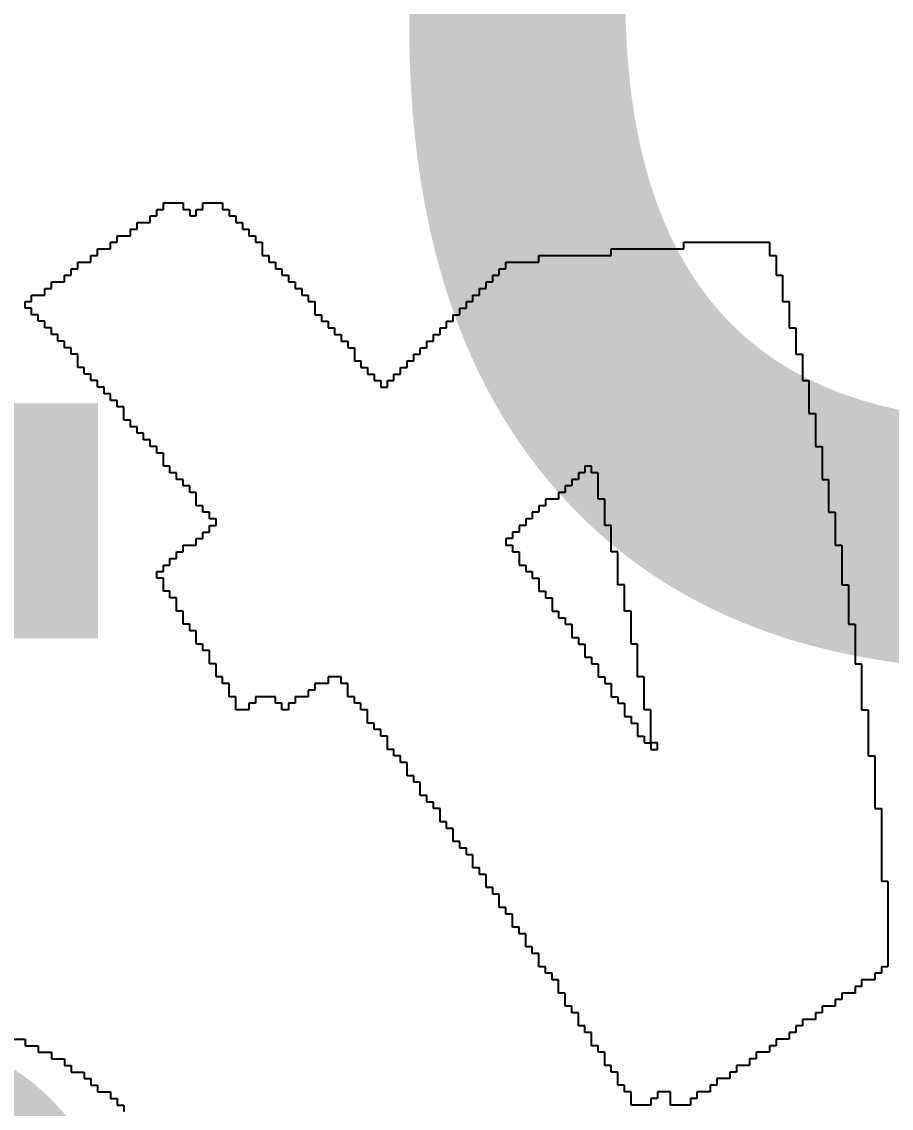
# Model space of a CAD drawing. Header units: millimetres. Extents: x 38.3 to 116.8, y 314 to 397.1.
# Drawn here: x 102.18 to 103.491, y 372.818 to 374.457 of the extents above; entities that cross this region are included whole.
import ezdxf

# ---------------------------------------------------------------- set-up
doc = ezdxf.new("R2010")
doc.units = ezdxf.units.MM
doc.layers.add('BottomOverlay', color=54, linetype='Continuous')
doc.layers.add('TopOverlay', color=2, linetype='Continuous')

# ---------------------------------------------------------------- blocks, each defined once
blk = doc.blocks.new('4S6TMP_L____85')
at = {"layer": 'TopOverlay'}
for p, q in [((3.4509, -4.5502), (3.4509, -4.5403)), ((3.4509, -4.5403), (3.4608, -4.5403)), ((3.4608, -4.5403), (3.4608, -4.5303)), ((3.4608, -4.5303), (3.4906, -4.5303)), ((3.4906, -4.5303), (3.4906, -4.5403)), ((3.4906, -4.5403), (3.5005, -4.5403)), ((3.5005, -4.5403), (3.5005, -4.5502)), ((3.5105, -4.5502), (3.5105, -4.5403)), ((3.5105, -4.5403), (3.5204, -4.5403)), ((3.5204, -4.5403), (3.5204, -4.5303)), ((3.5204, -4.5303), (3.5502, -4.5303)), ((3.5502, -4.5303), (3.5502, -4.5403)), ((3.5502, -4.5403), (3.5601, -4.5403)), ((3.5601, -4.5403), (3.5601, -4.5502)), ((3.4409, -4.5601), (3.4409, -4.5502)), ((3.4409, -4.5502), (3.4509, -4.5502)), ((3.5005, -4.5502), (3.5105, -4.5502)), ((3.5601, -4.5502), (3.5701, -4.5502)), ((3.5701, -4.5502), (3.5701, -4.5601)), ((3.4111, -4.58), (3.4111, -4.5701)), ((3.4111, -4.5701), (3.4211, -4.5701)), ((3.4211, -4.5701), (3.4211, -4.5601)), ((3.4211, -4.5601), (3.4409, -4.5601)), ((3.5701, -4.5601), (3.58, -4.5601)), ((3.58, -4.5601), (3.58, -4.5701)), ((3.58, -4.5701), (3.5899, -4.5701)), ((3.5899, -4.5701), (3.5899, -4.58)), ((3.3913, -4.5899), (3.3913, -4.58)), ((3.3913, -4.58), (3.4111, -4.58)), ((3.5899, -4.58), (3.5999, -4.58)), ((3.5999, -4.58), (3.5999, -4.5899)), ((3.3615, -4.6098), (3.3615, -4.5999)), ((3.3615, -4.5999), (3.3813, -4.5999)), ((3.3813, -4.5999), (3.3813, -4.5899)), ((3.3813, -4.5899), (3.3913, -4.5899)), ((3.5999, -4.5899), (3.6098, -4.5899)), ((3.6098, -4.5899), (3.6098, -4.5999)), ((3.6098, -4.5999), (3.6098, -4.6098)), ((4.1363, -4.6098), (4.1363, -4.5999)), ((4.1363, -4.5999), (4.2456, -4.5999)), ((4.2456, -4.5999), (4.2456, -4.5899)), ((4.2456, -4.5899), (4.3747, -4.5899)), ((4.3747, -4.5899), (4.3747, -4.5999)), ((4.3747, -4.5999), (4.3747, -4.6098)), ((3.3317, -4.6297), (3.3317, -4.6197)), ((3.3317, -4.6197), (3.3515, -4.6197)), ((3.3515, -4.6197), (3.3515, -4.6098)), ((3.3515, -4.6098), (3.3615, -4.6098)), ((3.6098, -4.6098), (3.6197, -4.6098)), ((3.6197, -4.6098), (3.6197, -4.6197)), ((3.6197, -4.6197), (3.6297, -4.6197)), ((3.6297, -4.6197), (3.6297, -4.6297)), ((3.9774, -4.6297), (3.9774, -4.6197)), ((3.9774, -4.6197), (4.027, -4.6197)), ((4.027, -4.6197), (4.027, -4.6098)), ((4.027, -4.6098), (4.1363, -4.6098)), ((4.3747, -4.6098), (4.3847, -4.6098)), ((4.3847, -4.6098), (4.3847, -4.6197)), ((4.3847, -4.6197), (4.3847, -4.6297)), ((3.3217, -4.6396), (3.3217, -4.6297)), ((3.3217, -4.6297), (3.3317, -4.6297)), ((3.6297, -4.6297), (3.6396, -4.6297)), ((3.6396, -4.6297), (3.6396, -4.6396)), ((3.9674, -4.6396), (3.9674, -4.6297)), ((3.9674, -4.6297), (3.9774, -4.6297)), ((4.3847, -4.6297), (4.3847, -4.6396)), ((3.2919, -4.6595), (3.2919, -4.6495)), ((3.2919, -4.6495), (3.3118, -4.6495)), ((3.3118, -4.6495), (3.3118, -4.6396)), ((3.3118, -4.6396), (3.3217, -4.6396)), ((3.6396, -4.6396), (3.6495, -4.6396)), ((3.6495, -4.6396), (3.6495, -4.6495)), ((3.6495, -4.6495), (3.6595, -4.6495)), ((3.6595, -4.6495), (3.6595, -4.6595)), ((3.9476, -4.6595), (3.9476, -4.6495)), ((3.9476, -4.6495), (3.9575, -4.6495)), ((3.9575, -4.6495), (3.9575, -4.6396)), ((3.9575, -4.6396), (3.9674, -4.6396)), ((4.3847, -4.6396), (4.3946, -4.6396)), ((4.3946, -4.6396), (4.3946, -4.6495)), ((4.3946, -4.6495), (4.3946, -4.6595)), ((3.2621, -4.6793), (3.2621, -4.6694)), ((3.2621, -4.6694), (3.282, -4.6694)), ((3.282, -4.6694), (3.282, -4.6595)), ((3.282, -4.6595), (3.2919, -4.6595)), ((3.6595, -4.6595), (3.6694, -4.6595)), ((3.6694, -4.6595), (3.6694, -4.6694)), ((3.6694, -4.6694), (3.6794, -4.6694)), ((3.6794, -4.6694), (3.6794, -4.6793)), ((3.9277, -4.6793), (3.9277, -4.6694)), ((3.9277, -4.6694), (3.9376, -4.6694)), ((3.9376, -4.6694), (3.9376, -4.6595)), ((3.9376, -4.6595), (3.9476, -4.6595)), ((4.3946, -4.6595), (4.3946, -4.6694)), ((4.3946, -4.6694), (4.3946, -4.6793)), ((3.2522, -4.6893), (3.2522, -4.6793)), ((3.2522, -4.6793), (3.2621, -4.6793)), ((3.6794, -4.6793), (3.6893, -4.6793)), ((3.6893, -4.6793), (3.6893, -4.6893)), ((3.9178, -4.6893), (3.9178, -4.6793)), ((3.9178, -4.6793), (3.9277, -4.6793)), ((4.3946, -4.6793), (4.4045, -4.6793)), ((4.4045, -4.6793), (4.4045, -4.6893)), ((3.2621, -4.6893), (3.2522, -4.6893)), ((3.2621, -4.6992), (3.2621, -4.6893)), ((3.2721, -4.6992), (3.2621, -4.6992)), ((3.2721, -4.7091), (3.2721, -4.6992)), ((3.6893, -4.6893), (3.6893, -4.6992)), ((3.6893, -4.6992), (3.6992, -4.6992)), ((3.6992, -4.6992), (3.6992, -4.7091)), ((3.8979, -4.7091), (3.8979, -4.6992)), ((3.8979, -4.6992), (3.9078, -4.6992)), ((3.9078, -4.6992), (3.9078, -4.6893)), ((3.9078, -4.6893), (3.9178, -4.6893)), ((4.4045, -4.6893), (4.4045, -4.6992)), ((4.4045, -4.6992), (4.4045, -4.7091)), ((3.282, -4.7091), (3.2721, -4.7091)), ((3.282, -4.7191), (3.282, -4.7091)), ((3.2919, -4.7191), (3.282, -4.7191)), ((3.2919, -4.729), (3.2919, -4.7191)), ((3.6992, -4.7091), (3.7092, -4.7091)), ((3.7092, -4.7091), (3.7092, -4.7191)), ((3.7092, -4.7191), (3.7191, -4.7191)), ((3.7191, -4.7191), (3.7191, -4.729)), ((3.878, -4.729), (3.878, -4.7191)), ((3.878, -4.7191), (3.888, -4.7191)), ((3.888, -4.7191), (3.888, -4.7091)), ((3.888, -4.7091), (3.8979, -4.7091)), ((4.4045, -4.7091), (4.4045, -4.7191)), ((4.4045, -4.7191), (4.4145, -4.7191)), ((4.4145, -4.7191), (4.4145, -4.729)), ((3.3019, -4.729), (3.2919, -4.729)), ((3.3019, -4.7389), (3.3019, -4.729)), ((3.7191, -4.729), (3.729, -4.729)), ((3.729, -4.729), (3.729, -4.7389)), ((3.8681, -4.7389), (3.8681, -4.729)), ((3.8681, -4.729), (3.878, -4.729)), ((4.4145, -4.729), (4.4145, -4.7389)), ((3.3118, -4.7389), (3.3019, -4.7389)), ((3.3118, -4.7489), (3.3118, -4.7389)), ((3.3217, -4.7489), (3.3118, -4.7489)), ((3.3217, -4.7588), (3.3217, -4.7489)), ((3.729, -4.7389), (3.739, -4.7389)), ((3.739, -4.7389), (3.739, -4.7489)), ((3.739, -4.7489), (3.7489, -4.7489)), ((3.7489, -4.7489), (3.7489, -4.7588)), ((3.8482, -4.7588), (3.8482, -4.7489)), ((3.8482, -4.7489), (3.8582, -4.7489)), ((3.8582, -4.7489), (3.8582, -4.7389)), ((3.8582, -4.7389), (3.8681, -4.7389)), ((4.4145, -4.7389), (4.4145, -4.7489)), ((4.4145, -4.7489), (4.4145, -4.7588)), ((3.3317, -4.7588), (3.3217, -4.7588)), ((3.3317, -4.7687), (3.3317, -4.7588)), ((3.3317, -4.7787), (3.3317, -4.7687)), ((3.7489, -4.7588), (3.7489, -4.7687)), ((3.7489, -4.7687), (3.7588, -4.7687)), ((3.7588, -4.7687), (3.7588, -4.7787)), ((3.8284, -4.7787), (3.8284, -4.7687)), ((3.8284, -4.7687), (3.8383, -4.7687)), ((3.8383, -4.7687), (3.8383, -4.7588)), ((3.8383, -4.7588), (3.8482, -4.7588)), ((4.4145, -4.7588), (4.4244, -4.7588)), ((4.4244, -4.7588), (4.4244, -4.7687)), ((4.4244, -4.7687), (4.4244, -4.7787)), ((3.3416, -4.7787), (3.3317, -4.7787)), ((3.3416, -4.7886), (3.3416, -4.7787)), ((3.7588, -4.7787), (3.7688, -4.7787)), ((3.7688, -4.7787), (3.7688, -4.7886)), ((3.8184, -4.7886), (3.8184, -4.7787)), ((3.8184, -4.7787), (3.8284, -4.7787)), ((4.4244, -4.7787), (4.4244, -4.7886)), ((3.3515, -4.7886), (3.3416, -4.7886)), ((3.3515, -4.7985), (3.3515, -4.7886)), ((3.3615, -4.7985), (3.3515, -4.7985)), ((3.3615, -4.8085), (3.3615, -4.7985)), ((3.7688, -4.7886), (3.7787, -4.7886)), ((3.7787, -4.7886), (3.7787, -4.7985)), ((3.7787, -4.7985), (3.7886, -4.7985)), ((3.7886, -4.7985), (3.7886, -4.8085)), ((3.7986, -4.8085), (3.7986, -4.7985)), ((3.7986, -4.7985), (3.8085, -4.7985)), ((3.8085, -4.7985), (3.8085, -4.7886)), ((3.8085, -4.7886), (3.8184, -4.7886)), ((4.4244, -4.7886), (4.4244, -4.7985)), ((4.4244, -4.7985), (4.4343, -4.7985)), ((4.4343, -4.7985), (4.4343, -4.8085)), ((3.3714, -4.8085), (3.3615, -4.8085)), ((3.3714, -4.8184), (3.3714, -4.8085)), ((3.3813, -4.8184), (3.3714, -4.8184)), ((3.3813, -4.8283), (3.3813, -4.8184)), ((3.7886, -4.8085), (3.7986, -4.8085)), ((4.4343, -4.8085), (4.4343, -4.8184)), ((4.4343, -4.8184), (4.4343, -4.8283)), ((3.3913, -4.8283), (3.3813, -4.8283)), ((3.3913, -4.8383), (3.3913, -4.8283)), ((4.4343, -4.8283), (4.4343, -4.8383)), ((3.4012, -4.8383), (3.3913, -4.8383)), ((3.4012, -4.8482), (3.4012, -4.8383)), ((3.4012, -4.8581), (3.4012, -4.8482)), ((4.4343, -4.8383), (4.4343, -4.8482)), ((4.4343, -4.8482), (4.4443, -4.8482)), ((4.4443, -4.8482), (4.4443, -4.8581)), ((3.4111, -4.8581), (3.4012, -4.8581)), ((3.4111, -4.8681), (3.4111, -4.8581)), ((3.4211, -4.8681), (3.4111, -4.8681)), ((3.4211, -4.878), (3.4211, -4.8681)), ((4.4443, -4.8581), (4.4443, -4.8681)), ((4.4443, -4.8681), (4.4443, -4.878)), ((3.431, -4.878), (3.4211, -4.878)), ((3.431, -4.8879), (3.431, -4.878)), ((4.4443, -4.878), (4.4443, -4.8879)), ((3.4409, -4.8879), (3.431, -4.8879)), ((3.4409, -4.8979), (3.4409, -4.8879)), ((3.4509, -4.8979), (3.4409, -4.8979)), ((3.4509, -4.9078), (3.4509, -4.8979)), ((4.4443, -4.8879), (4.4443, -4.8979)), ((4.4443, -4.8979), (4.4542, -4.8979)), ((4.4542, -4.8979), (4.4542, -4.9078)), ((3.4608, -4.9078), (3.4509, -4.9078)), ((3.4608, -4.9177), (3.4608, -4.9078)), ((4.4542, -4.9078), (4.4542, -4.9177)), ((3.4608, -4.9277), (3.4608, -4.9177)), ((3.4707, -4.9277), (3.4608, -4.9277)), ((3.4707, -4.9376), (3.4707, -4.9277)), ((4.1065, -4.9277), (4.0966, -4.9277)), ((4.0966, -4.9277), (4.0966, -4.9376)), ((4.1065, -4.9376), (4.1065, -4.9277)), ((4.4542, -4.9177), (4.4542, -4.9277)), ((4.4542, -4.9277), (4.4542, -4.9376)), ((3.4807, -4.9376), (3.4707, -4.9376)), ((3.4807, -4.9475), (3.4807, -4.9376)), ((3.4906, -4.9475), (3.4807, -4.9475)), ((3.4906, -4.9575), (3.4906, -4.9475)), ((4.0866, -4.9475), (4.0767, -4.9475)), ((4.0767, -4.9475), (4.0767, -4.9575)), ((4.0966, -4.9376), (4.0866, -4.9376)), ((4.0866, -4.9376), (4.0866, -4.9475)), ((4.1164, -4.9376), (4.1065, -4.9376)), ((4.1164, -4.9475), (4.1164, -4.9376)), ((4.1164, -4.9575), (4.1164, -4.9475)), ((4.4542, -4.9376), (4.4542, -4.9475)), ((4.4542, -4.9475), (4.4641, -4.9475)), ((4.4641, -4.9475), (4.4641, -4.9575)), ((3.5005, -4.9575), (3.4906, -4.9575)), ((3.5005, -4.9674), (3.5005, -4.9575)), ((4.0767, -4.9575), (4.0668, -4.9575)), ((4.0668, -4.9575), (4.0668, -4.9674)), ((4.1164, -4.9674), (4.1164, -4.9575)), ((4.4641, -4.9575), (4.4641, -4.9674)), ((3.5105, -4.9674), (3.5005, -4.9674)), ((3.5105, -4.9773), (3.5105, -4.9674)), ((3.5105, -4.9873), (3.5105, -4.9773)), ((4.0568, -4.9773), (4.037, -4.9773)), ((4.037, -4.9773), (4.037, -4.9873)), ((4.0668, -4.9674), (4.0568, -4.9674)), ((4.0568, -4.9674), (4.0568, -4.9773)), ((4.1164, -4.9773), (4.1164, -4.9674)), ((4.1264, -4.9773), (4.1164, -4.9773)), ((4.1264, -4.9873), (4.1264, -4.9773)), ((4.4641, -4.9674), (4.4641, -4.9773)), ((4.4641, -4.9773), (4.4641, -4.9873)), ((3.5204, -4.9873), (3.5105, -4.9873)), ((3.5204, -4.9972), (3.5204, -4.9873)), ((3.5303, -4.9972), (3.5204, -4.9972)), ((3.5303, -5.0071), (3.5303, -4.9972)), ((4.027, -4.9972), (4.0171, -4.9972)), ((4.0171, -4.9972), (4.0171, -5.0071)), ((4.037, -4.9873), (4.027, -4.9873)), ((4.027, -4.9873), (4.027, -4.9972)), ((4.1264, -4.9972), (4.1264, -4.9873)), ((4.1264, -5.0071), (4.1264, -4.9972)), ((4.4641, -4.9873), (4.4641, -4.9972)), ((4.4641, -4.9972), (4.4741, -4.9972)), ((4.4741, -4.9972), (4.4741, -5.0071)), ((3.5403, -5.0071), (3.5303, -5.0071)), ((3.5403, -5.0171), (3.5403, -5.0071)), ((4.0171, -5.0071), (4.0072, -5.0071)), ((4.0072, -5.0071), (4.0072, -5.0171)), ((4.1264, -5.0171), (4.1264, -5.0071)), ((4.4741, -5.0071), (4.4741, -5.0171)), ((3.5204, -5.0369), (3.5204, -5.027)), ((3.5204, -5.027), (3.5303, -5.027)), ((3.5303, -5.027), (3.5303, -5.0171)), ((3.5303, -5.0171), (3.5403, -5.0171)), ((3.9972, -5.027), (3.9873, -5.027)), ((3.9873, -5.027), (3.9873, -5.0369)), ((4.0072, -5.0171), (3.9972, -5.0171)), ((3.9972, -5.0171), (3.9972, -5.027)), ((4.1363, -5.0171), (4.1264, -5.0171)), ((4.1363, -5.027), (4.1363, -5.0171)), ((4.1363, -5.0369), (4.1363, -5.027)), ((4.4741, -5.0171), (4.4741, -5.027)), ((4.4741, -5.027), (4.4741, -5.0369)), ((3.4906, -5.0568), (3.4906, -5.0469)), ((3.4906, -5.0469), (3.5105, -5.0469)), ((3.5105, -5.0469), (3.5105, -5.0369)), ((3.5105, -5.0369), (3.5204, -5.0369)), ((3.9873, -5.0369), (3.9774, -5.0369)), ((3.9774, -5.0369), (3.9774, -5.0469)), ((3.9774, -5.0469), (3.9873, -5.0469)), ((3.9873, -5.0469), (3.9873, -5.0568)), ((4.1363, -5.0469), (4.1363, -5.0369)), ((4.1363, -5.0568), (4.1363, -5.0469)), ((4.4741, -5.0369), (4.4741, -5.0469)), ((4.4741, -5.0469), (4.484, -5.0469)), ((4.484, -5.0469), (4.484, -5.0568)), ((3.4807, -5.0668), (3.4807, -5.0568)), ((3.4807, -5.0568), (3.4906, -5.0568)), ((3.9873, -5.0568), (3.9972, -5.0568)), ((3.9972, -5.0568), (3.9972, -5.0668)), ((4.1462, -5.0568), (4.1363, -5.0568)), ((4.1462, -5.0668), (4.1462, -5.0568)), ((4.484, -5.0568), (4.484, -5.0668)), ((3.4608, -5.0866), (3.4608, -5.0767)), ((3.4608, -5.0767), (3.4707, -5.0767)), ((3.4707, -5.0767), (3.4707, -5.0668)), ((3.4707, -5.0668), (3.4807, -5.0668)), ((3.9972, -5.0668), (3.9972, -5.0767)), ((3.9972, -5.0767), (4.0072, -5.0767)), ((4.0072, -5.0767), (4.0072, -5.0866)), ((4.1462, -5.0767), (4.1462, -5.0668)), ((4.1462, -5.0866), (4.1462, -5.0767)), ((4.484, -5.0668), (4.484, -5.0767)), ((4.484, -5.0767), (4.484, -5.0866)), ((3.4509, -5.0966), (3.4509, -5.0866)), ((3.4509, -5.0866), (3.4608, -5.0866)), ((3.4608, -5.0966), (3.4509, -5.0966)), ((3.4608, -5.1065), (3.4608, -5.0966)), ((4.0072, -5.0866), (4.0171, -5.0866)), ((4.0171, -5.0866), (4.0171, -5.0966)), ((4.0171, -5.0966), (4.027, -5.0966)), ((4.027, -5.0966), (4.027, -5.1065)), ((4.1462, -5.0966), (4.1462, -5.0866)), ((4.1462, -5.1065), (4.1462, -5.0966)), ((4.484, -5.0866), (4.484, -5.0966)), ((4.484, -5.0966), (4.484, -5.1065)), ((3.4608, -5.1164), (3.4608, -5.1065)), ((4.027, -5.1065), (4.027, -5.1164)), ((4.1562, -5.1065), (4.1462, -5.1065)), ((4.1562, -5.1164), (4.1562, -5.1065)), ((4.484, -5.1065), (4.4939, -5.1065)), ((4.4939, -5.1065), (4.4939, -5.1164)), ((3.4707, -5.1164), (3.4608, -5.1164)), ((3.4707, -5.1264), (3.4707, -5.1164)), ((3.4807, -5.1264), (3.4707, -5.1264)), ((3.4807, -5.1363), (3.4807, -5.1264)), ((4.027, -5.1164), (4.037, -5.1164)), ((4.037, -5.1164), (4.037, -5.1264)), ((4.037, -5.1264), (4.0469, -5.1264)), ((4.0469, -5.1264), (4.0469, -5.1363)), ((4.1562, -5.1264), (4.1562, -5.1164)), ((4.1562, -5.1363), (4.1562, -5.1264)), ((4.4939, -5.1164), (4.4939, -5.1264)), ((4.4939, -5.1264), (4.4939, -5.1363)), ((3.4807, -5.1462), (3.4807, -5.1363)), ((3.4906, -5.1462), (3.4807, -5.1462)), ((3.4906, -5.1562), (3.4906, -5.1462)), ((4.0469, -5.1363), (4.0469, -5.1462)), ((4.0469, -5.1462), (4.0568, -5.1462)), ((4.0568, -5.1462), (4.0568, -5.1562)), ((4.1562, -5.1462), (4.1562, -5.1363)), ((4.1661, -5.1462), (4.1562, -5.1462)), ((4.1661, -5.1562), (4.1661, -5.1462)), ((4.4939, -5.1363), (4.4939, -5.1462)), ((4.4939, -5.1462), (4.4939, -5.1562)), ((3.4906, -5.1661), (3.4906, -5.1562)), ((4.0568, -5.1562), (4.0668, -5.1562)), ((4.0668, -5.1562), (4.0668, -5.1661)), ((4.1661, -5.1661), (4.1661, -5.1562)), ((4.4939, -5.1562), (4.4939, -5.1661)), ((3.5005, -5.1661), (3.4906, -5.1661)), ((3.5005, -5.176), (3.5005, -5.1661)), ((3.5105, -5.176), (3.5005, -5.176)), ((3.5105, -5.186), (3.5105, -5.176)), ((4.0668, -5.1661), (4.0767, -5.1661)), ((4.0767, -5.1661), (4.0767, -5.176)), ((4.0767, -5.176), (4.0767, -5.186)), ((4.1661, -5.176), (4.1661, -5.1661)), ((4.1661, -5.186), (4.1661, -5.176)), ((4.4939, -5.1661), (4.5039, -5.1661)), ((4.5039, -5.1661), (4.5039, -5.176)), ((4.5039, -5.176), (4.5039, -5.186)), ((3.5105, -5.1959), (3.5105, -5.186)), ((3.5204, -5.1959), (3.5105, -5.1959)), ((3.5204, -5.2058), (3.5204, -5.1959)), ((4.0767, -5.186), (4.0866, -5.186)), ((4.0866, -5.186), (4.0866, -5.1959)), ((4.0866, -5.1959), (4.0966, -5.1959)), ((4.0966, -5.1959), (4.0966, -5.2058)), ((4.1661, -5.1959), (4.1661, -5.186)), ((4.176, -5.1959), (4.1661, -5.1959)), ((4.176, -5.2058), (4.176, -5.1959)), ((4.5039, -5.186), (4.5039, -5.1959)), ((4.5039, -5.1959), (4.5039, -5.2058)), ((3.5303, -5.2058), (3.5204, -5.2058)), ((3.5303, -5.2158), (3.5303, -5.2058)), ((4.0966, -5.2058), (4.0966, -5.2158)), ((4.176, -5.2158), (4.176, -5.2058)), ((4.5039, -5.2058), (4.5039, -5.2158)), ((3.5303, -5.2257), (3.5303, -5.2158)), ((3.5403, -5.2257), (3.5303, -5.2257)), ((3.5403, -5.2356), (3.5403, -5.2257)), ((4.0966, -5.2158), (4.1065, -5.2158)), ((4.1065, -5.2158), (4.1065, -5.2257)), ((4.1065, -5.2257), (4.1164, -5.2257)), ((4.1164, -5.2257), (4.1164, -5.2356)), ((4.176, -5.2257), (4.176, -5.2158)), ((4.176, -5.2356), (4.176, -5.2257)), ((4.5039, -5.2158), (4.5039, -5.2257)), ((4.5039, -5.2257), (4.5138, -5.2257)), ((4.5138, -5.2257), (4.5138, -5.2356)), ((3.5403, -5.2456), (3.5403, -5.2356)), ((4.1164, -5.2356), (4.1164, -5.2456)), ((4.176, -5.2456), (4.176, -5.2356)), ((4.5138, -5.2356), (4.5138, -5.2456)), ((3.5502, -5.2456), (3.5403, -5.2456)), ((3.5502, -5.2555), (3.5502, -5.2456)), ((3.5601, -5.2555), (3.5502, -5.2555)), ((3.5601, -5.2654), (3.5601, -5.2555)), ((3.7092, -5.2555), (3.6893, -5.2555)), ((3.6893, -5.2555), (3.6893, -5.2654)), ((3.729, -5.2456), (3.7092, -5.2456)), ((3.7092, -5.2456), (3.7092, -5.2555)), ((3.729, -5.2555), (3.729, -5.2456)), ((3.739, -5.2555), (3.729, -5.2555)), ((3.739, -5.2654), (3.739, -5.2555)), ((4.1164, -5.2456), (4.1264, -5.2456)), ((4.1264, -5.2456), (4.1264, -5.2555)), ((4.1264, -5.2555), (4.1363, -5.2555)), ((4.1363, -5.2555), (4.1363, -5.2654)), ((4.186, -5.2456), (4.176, -5.2456)), ((4.186, -5.2555), (4.186, -5.2456)), ((4.186, -5.2654), (4.186, -5.2555)), ((4.5138, -5.2456), (4.5138, -5.2555)), ((4.5138, -5.2555), (4.5138, -5.2654)), ((3.5601, -5.2754), (3.5601, -5.2654)), ((3.5701, -5.2754), (3.5601, -5.2754)), ((3.5701, -5.2853), (3.5701, -5.2754)), ((3.6297, -5.2754), (3.5999, -5.2754)), ((3.5999, -5.2754), (3.5999, -5.2853)), ((3.6297, -5.2853), (3.6297, -5.2754)), ((3.6794, -5.2754), (3.6595, -5.2754)), ((3.6595, -5.2754), (3.6595, -5.2853)), ((3.6893, -5.2654), (3.6794, -5.2654)), ((3.6794, -5.2654), (3.6794, -5.2754)), ((3.739, -5.2754), (3.739, -5.2654)), ((3.7489, -5.2754), (3.739, -5.2754)), ((3.7489, -5.2853), (3.7489, -5.2754)), ((4.1363, -5.2654), (4.1363, -5.2754)), ((4.1363, -5.2754), (4.1462, -5.2754)), ((4.1462, -5.2754), (4.1462, -5.2853)), ((4.186, -5.2754), (4.186, -5.2654)), ((4.186, -5.2853), (4.186, -5.2754)), ((4.5138, -5.2654), (4.5138, -5.2754)), ((4.5138, -5.2754), (4.5138, -5.2853)), ((3.5701, -5.2952), (3.5701, -5.2853)), ((3.5999, -5.2853), (3.5899, -5.2853)), ((3.5899, -5.2853), (3.5899, -5.2952)), ((3.6396, -5.2853), (3.6297, -5.2853)), ((3.6396, -5.2952), (3.6396, -5.2853)), ((3.6595, -5.2853), (3.6495, -5.2853)), ((3.6495, -5.2853), (3.6495, -5.2952)), ((3.7588, -5.2853), (3.7489, -5.2853)), ((3.7588, -5.2952), (3.7588, -5.2853)), ((4.1462, -5.2853), (4.1562, -5.2853)), ((4.1562, -5.2853), (4.1562, -5.2952)), ((4.186, -5.2952), (4.186, -5.2853)), ((4.5138, -5.2853), (4.5138, -5.2952)), ((3.5899, -5.2952), (3.5701, -5.2952)), ((3.6495, -5.2952), (3.6396, -5.2952)), ((3.7688, -5.2952), (3.7588, -5.2952)), ((3.7688, -5.3052), (3.7688, -5.2952)), ((3.7688, -5.3151), (3.7688, -5.3052)), ((4.1562, -5.2952), (4.1562, -5.3052)), ((4.1562, -5.3052), (4.1661, -5.3052)), ((4.1661, -5.3052), (4.1661, -5.3151)), ((4.1959, -5.2952), (4.186, -5.2952)), ((4.1959, -5.3052), (4.1959, -5.2952)), ((4.1959, -5.3151), (4.1959, -5.3052)), ((4.5138, -5.2952), (4.5237, -5.2952)), ((4.5237, -5.2952), (4.5237, -5.3052)), ((4.5237, -5.3052), (4.5237, -5.3151)), ((3.7787, -5.3151), (3.7688, -5.3151)), ((3.7787, -5.325), (3.7787, -5.3151)), ((3.7886, -5.325), (3.7787, -5.325)), ((3.7886, -5.335), (3.7886, -5.325)), ((4.1661, -5.3151), (4.176, -5.3151)), ((4.176, -5.3151), (4.176, -5.325)), ((4.176, -5.325), (4.176, -5.335)), ((4.1959, -5.325), (4.1959, -5.3151)), ((4.1959, -5.335), (4.1959, -5.325)), ((4.5237, -5.3151), (4.5237, -5.325)), ((4.5237, -5.325), (4.5237, -5.335)), ((3.7986, -5.335), (3.7886, -5.335)), ((3.7986, -5.3449), (3.7986, -5.335)), ((4.176, -5.335), (4.186, -5.335)), ((4.186, -5.335), (4.186, -5.3449)), ((4.1959, -5.3449), (4.1959, -5.335)), ((4.5237, -5.335), (4.5237, -5.3449)), ((3.7986, -5.3548), (3.7986, -5.3449)), ((3.8085, -5.3548), (3.7986, -5.3548)), ((3.8085, -5.3648), (3.8085, -5.3548)), ((4.186, -5.3449), (4.1959, -5.3449)), ((4.1959, -5.3449), (4.1959, -5.3548)), ((4.2058, -5.3449), (4.1959, -5.3449)), ((4.1959, -5.3548), (4.2058, -5.3548)), ((4.2058, -5.3548), (4.2058, -5.3449)), ((4.5237, -5.3449), (4.5237, -5.3548)), ((4.5237, -5.3548), (4.5237, -5.3648)), ((3.8184, -5.3648), (3.8085, -5.3648)), ((3.8184, -5.3747), (3.8184, -5.3648)), ((3.8284, -5.3747), (3.8184, -5.3747)), ((3.8284, -5.3846), (3.8284, -5.3747)), ((4.5237, -5.3648), (4.5337, -5.3648)), ((4.5337, -5.3648), (4.5337, -5.3747)), ((4.5337, -5.3747), (4.5337, -5.3846)), ((3.8284, -5.3946), (3.8284, -5.3846)), ((4.5337, -5.3846), (4.5337, -5.3946)), ((3.8383, -5.3946), (3.8284, -5.3946)), ((3.8383, -5.4045), (3.8383, -5.3946)), ((3.8482, -5.4045), (3.8383, -5.4045)), ((3.8482, -5.4144), (3.8482, -5.4045)), ((4.5337, -5.3946), (4.5337, -5.4045)), ((4.5337, -5.4045), (4.5337, -5.4144)), ((3.8482, -5.4244), (3.8482, -5.4144)), ((3.8582, -5.4244), (3.8482, -5.4244)), ((3.8582, -5.4343), (3.8582, -5.4244)), ((4.5337, -5.4144), (4.5337, -5.4244)), ((4.5337, -5.4244), (4.5337, -5.4343)), ((3.8681, -5.4343), (3.8582, -5.4343)), ((3.8681, -5.4442), (3.8681, -5.4343)), ((4.5337, -5.4343), (4.5337, -5.4442)), ((3.878, -5.4442), (3.8681, -5.4442)), ((3.878, -5.4542), (3.878, -5.4442)), ((3.878, -5.4641), (3.878, -5.4542)), ((4.5337, -5.4442), (4.5436, -5.4442)), ((4.5436, -5.4442), (4.5436, -5.4542)), ((4.5436, -5.4542), (4.5436, -5.4641)), ((3.888, -5.4641), (3.878, -5.4641)), ((3.888, -5.474), (3.888, -5.4641)), ((3.8979, -5.474), (3.888, -5.474)), ((3.8979, -5.484), (3.8979, -5.474)), ((4.5436, -5.4641), (4.5436, -5.474)), ((4.5436, -5.474), (4.5436, -5.484)), ((3.8979, -5.4939), (3.8979, -5.484)), ((4.5436, -5.484), (4.5436, -5.4939)), ((3.9078, -5.4939), (3.8979, -5.4939)), ((3.9078, -5.5038), (3.9078, -5.4939)), ((3.9178, -5.5038), (3.9078, -5.5038)), ((3.9178, -5.5138), (3.9178, -5.5038)), ((4.5436, -5.4939), (4.5436, -5.5038)), ((4.5436, -5.5038), (4.5436, -5.5138)), ((3.9277, -5.5138), (3.9178, -5.5138)), ((3.9277, -5.5237), (3.9277, -5.5138)), ((3.9277, -5.5336), (3.9277, -5.5237)), ((4.5436, -5.5138), (4.5436, -5.5237)), ((4.5436, -5.5237), (4.5436, -5.5336)), ((3.9376, -5.5336), (3.9277, -5.5336)), ((3.9376, -5.5436), (3.9376, -5.5336)), ((4.5436, -5.5336), (4.5436, -5.5436)), ((3.9476, -5.5436), (3.9376, -5.5436)), ((3.9476, -5.5535), (3.9476, -5.5436)), ((3.9476, -5.5634), (3.9476, -5.5535)), ((4.5436, -5.5436), (4.5436, -5.5535)), ((4.5436, -5.5535), (4.5535, -5.5535)), ((4.5535, -5.5535), (4.5535, -5.5634)), ((3.9575, -5.5634), (3.9476, -5.5634)), ((3.9575, -5.5734), (3.9575, -5.5634)), ((4.5535, -5.5634), (4.5535, -5.5734)), ((3.9674, -5.5734), (3.9575, -5.5734)), ((3.9674, -5.5833), (3.9674, -5.5734)), ((3.9674, -5.5932), (3.9674, -5.5833)), ((4.5535, -5.5734), (4.5535, -5.5833)), ((4.5535, -5.5833), (4.5535, -5.5932)), ((3.9774, -5.5932), (3.9674, -5.5932)), ((3.9774, -5.6032), (3.9774, -5.5932)), ((3.9873, -5.6032), (3.9774, -5.6032)), ((3.9873, -5.6131), (3.9873, -5.6032)), ((4.5535, -5.5932), (4.5535, -5.6032)), ((4.5535, -5.6032), (4.5535, -5.6131)), ((3.9873, -5.623), (3.9873, -5.6131)), ((4.5535, -5.6131), (4.5535, -5.623)), ((3.9972, -5.623), (3.9873, -5.623)), ((3.9972, -5.633), (3.9972, -5.623)), ((4.0072, -5.633), (3.9972, -5.633)), ((4.0072, -5.6429), (4.0072, -5.633)), ((4.5535, -5.623), (4.5535, -5.633)), ((4.5535, -5.633), (4.5535, -5.6429)), ((4.0072, -5.6529), (4.0072, -5.6429)), ((4.0171, -5.6529), (4.0072, -5.6529)), ((4.0171, -5.6628), (4.0171, -5.6529)), ((4.5535, -5.6429), (4.5535, -5.6529)), ((4.5535, -5.6529), (4.5535, -5.6628)), ((4.027, -5.6628), (4.0171, -5.6628)), ((4.027, -5.6727), (4.027, -5.6628)), ((4.5535, -5.6628), (4.5535, -5.6727)), ((4.027, -5.6827), (4.027, -5.6727)), ((4.037, -5.6827), (4.027, -5.6827)), ((4.037, -5.6926), (4.037, -5.6827)), ((4.5535, -5.6827), (4.5436, -5.6827)), ((4.5436, -5.6827), (4.5436, -5.6926)), ((4.5535, -5.6727), (4.5535, -5.6827)), ((4.0469, -5.6926), (4.037, -5.6926)), ((4.0469, -5.7025), (4.0469, -5.6926)), ((4.0568, -5.7025), (4.0469, -5.7025)), ((4.0568, -5.7125), (4.0568, -5.7025)), ((4.5337, -5.7025), (4.5138, -5.7025)), ((4.5138, -5.7025), (4.5138, -5.7125)), ((4.5436, -5.6926), (4.5337, -5.6926)), ((4.5337, -5.6926), (4.5337, -5.7025)), ((4.0568, -5.7224), (4.0568, -5.7125)), ((4.5138, -5.7125), (4.5039, -5.7125)), ((4.5039, -5.7125), (4.5039, -5.7224)), ((4.0668, -5.7224), (4.0568, -5.7224)), ((4.0668, -5.7323), (4.0668, -5.7224)), ((4.0668, -5.7423), (4.0668, -5.7323)), ((4.484, -5.7323), (4.4741, -5.7323)), ((4.4741, -5.7323), (4.4741, -5.7423)), ((4.5039, -5.7224), (4.484, -5.7224)), ((4.484, -5.7224), (4.484, -5.7323)), ((4.0767, -5.7423), (4.0668, -5.7423)), ((4.0767, -5.7522), (4.0767, -5.7423)), ((4.0866, -5.7522), (4.0767, -5.7522)), ((4.0866, -5.7621), (4.0866, -5.7522)), ((4.4542, -5.7522), (4.4443, -5.7522)), ((4.4443, -5.7522), (4.4443, -5.7621)), ((4.4741, -5.7423), (4.4542, -5.7423)), ((4.4542, -5.7423), (4.4542, -5.7522)), ((4.0866, -5.7721), (4.0866, -5.7621)), ((4.4443, -5.7621), (4.4244, -5.7621)), ((4.4244, -5.7621), (4.4244, -5.7721)), ((4.0966, -5.7721), (4.0866, -5.7721)), ((4.0966, -5.782), (4.0966, -5.7721)), ((4.1065, -5.782), (4.0966, -5.782)), ((4.1065, -5.7919), (4.1065, -5.782)), ((4.4145, -5.782), (4.4045, -5.782)), ((4.4045, -5.782), (4.4045, -5.7919)), ((4.4244, -5.7721), (4.4145, -5.7721)), ((4.4145, -5.7721), (4.4145, -5.782)), ((3.2224, -5.7919), (3.2522, -5.7919)), ((3.2522, -5.7919), (3.2522, -5.8019)), ((3.2522, -5.8019), (3.2721, -5.8019)), ((3.2721, -5.8019), (3.2721, -5.8118)), ((4.1065, -5.8019), (4.1065, -5.7919)), ((4.1164, -5.8019), (4.1065, -5.8019)), ((4.1164, -5.8118), (4.1164, -5.8019)), ((4.3847, -5.8019), (4.3747, -5.8019)), ((4.3747, -5.8019), (4.3747, -5.8118)), ((4.4045, -5.7919), (4.3847, -5.7919)), ((4.3847, -5.7919), (4.3847, -5.8019)), ((3.2721, -5.8118), (3.2919, -5.8118)), ((3.2919, -5.8118), (3.2919, -5.8217)), ((4.1264, -5.8118), (4.1164, -5.8118)), ((4.1264, -5.8217), (4.1264, -5.8118)), ((4.3747, -5.8118), (4.3549, -5.8118)), ((4.3549, -5.8118), (4.3549, -5.8217)), ((3.2919, -5.8217), (3.3118, -5.8217)), ((3.3118, -5.8217), (3.3118, -5.8317)), ((3.3118, -5.8317), (3.3217, -5.8317)), ((3.3217, -5.8317), (3.3217, -5.8416)), ((4.1264, -5.8317), (4.1264, -5.8217)), ((4.1363, -5.8317), (4.1264, -5.8317)), ((4.1363, -5.8416), (4.1363, -5.8317)), ((4.3449, -5.8317), (4.3251, -5.8317)), ((4.3251, -5.8317), (4.3251, -5.8416)), ((4.3549, -5.8217), (4.3449, -5.8217)), ((4.3449, -5.8217), (4.3449, -5.8317)), ((3.3217, -5.8416), (3.3416, -5.8416)), ((3.3416, -5.8416), (3.3416, -5.8515)), ((3.3416, -5.8515), (3.3515, -5.8515)), ((3.3515, -5.8515), (3.3515, -5.8615)), ((4.1462, -5.8416), (4.1363, -5.8416)), ((4.1462, -5.8515), (4.1462, -5.8416)), ((4.1462, -5.8615), (4.1462, -5.8515)), ((4.3151, -5.8515), (4.2953, -5.8515)), ((4.2953, -5.8515), (4.2953, -5.8615)), ((4.3251, -5.8416), (4.3151, -5.8416)), ((4.3151, -5.8416), (4.3151, -5.8515)), ((3.3515, -5.8615), (3.3615, -5.8615)), ((3.3615, -5.8615), (3.3615, -5.8714)), ((4.1562, -5.8615), (4.1462, -5.8615)), ((4.1562, -5.8714), (4.1562, -5.8615)), ((4.2953, -5.8615), (4.2853, -5.8615)), ((4.2853, -5.8615), (4.2853, -5.8714)), ((3.3615, -5.8714), (3.3813, -5.8714)), ((3.3813, -5.8714), (3.3813, -5.8813)), ((3.3813, -5.8813), (3.3913, -5.8813)), ((3.3913, -5.8813), (3.3913, -5.8913)), ((4.1661, -5.8714), (4.1562, -5.8714)), ((4.1661, -5.8813), (4.1661, -5.8714)), ((4.1661, -5.8913), (4.1661, -5.8813)), ((4.2058, -5.8813), (4.1959, -5.8813)), ((4.1959, -5.8813), (4.1959, -5.8913)), ((4.2257, -5.8714), (4.2058, -5.8714)), ((4.2058, -5.8714), (4.2058, -5.8813)), ((4.2257, -5.8813), (4.2257, -5.8714)), ((4.2257, -5.8913), (4.2257, -5.8813)), ((4.2654, -5.8813), (4.2555, -5.8813)), ((4.2555, -5.8813), (4.2555, -5.8913)), ((4.2853, -5.8714), (4.2654, -5.8714)), ((4.2654, -5.8714), (4.2654, -5.8813)), ((3.3913, -5.8913), (3.4012, -5.8913)), ((3.4012, -5.8913), (3.4012, -5.9012)), ((4.1959, -5.8913), (4.1661, -5.8913)), ((4.2555, -5.8913), (4.2257, -5.8913))]:
    blk.add_line(p, q, dxfattribs=at)

msp = doc.modelspace()

# ---------------------------------------------------------------- block references
msp.add_blockref('4S6TMP_L____85', (98.933, 378.714))

# ---------------------------------------------------------------- texts
at = {"layer": 'BottomOverlay', "text_generation_flag": 2}
for s, height, p in [('4S6TMP', 3, (105.7646, 388.874)), ('Digital Interface by', 2.999999, (102.2951, 388.874))]:
    msp.add_text(s, height=height, rotation=90, dxfattribs=at).set_placement(p)

doc.saveas('drawing.dxf')
